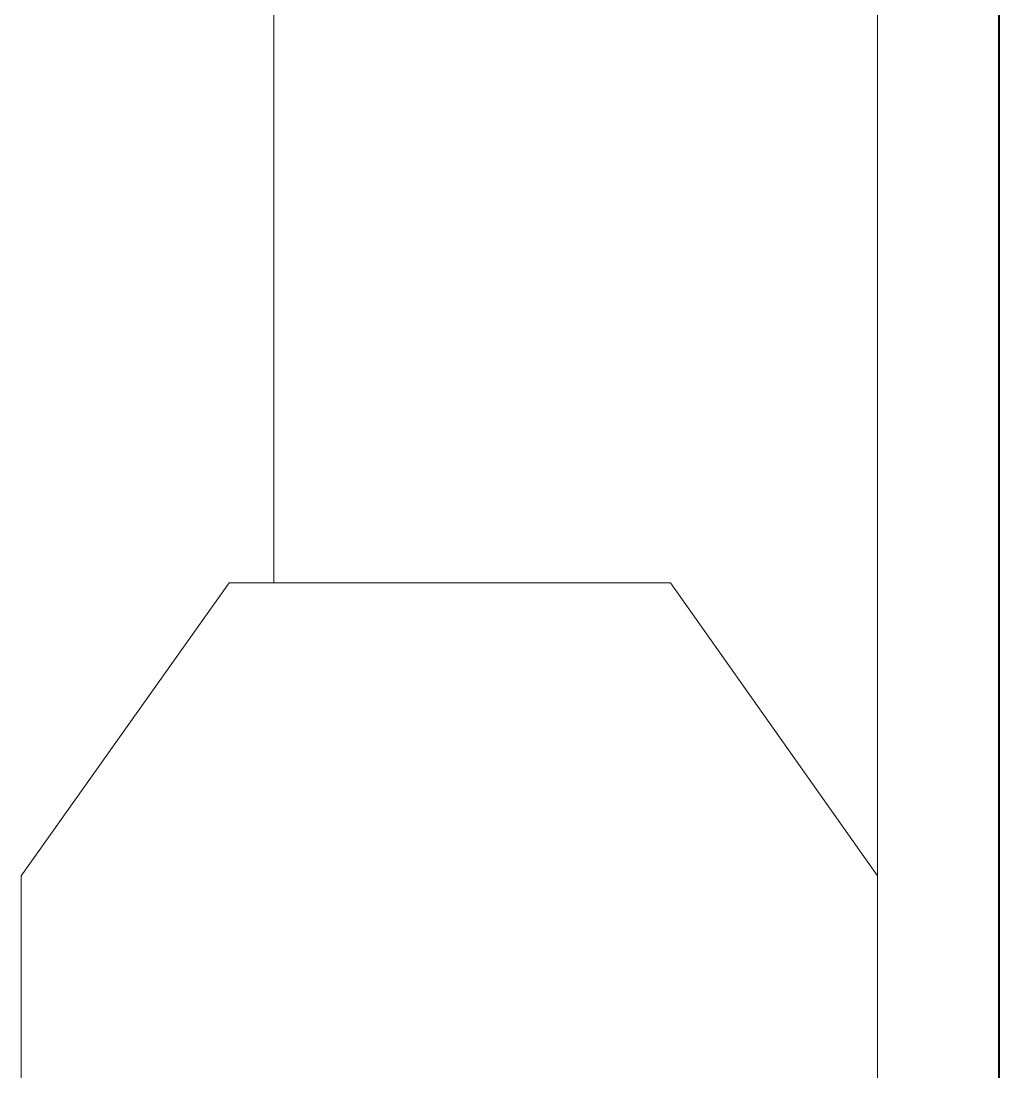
# Model space of a CAD drawing. Extents: x 65572 to 72871, y 30718 to 33858.
# Drawn here: x 65706.481 to 65710.501, y 32276.697 to 32281.017 of the extents above; entities that cross this region are included whole.
import ezdxf

# ---------------------------------------------------------------- set-up
doc = ezdxf.new("R2010")
doc.units = 0
doc.header["$LTSCALE"] = 0.5
doc.header["$MEASUREMENT"] = 0
doc.layers.get('0').update_dxf_attribs({"color": 20, "linetype": 'CONTINUOUS'})
doc.layers.add('_KTI_CONTROL', color=7, linetype='CONTINUOUS')
for name, color, linetype, lineweight in [('Framing', 142, 'CONTINUOUS', 13), ('Layout', 154, 'CONTINUOUS', 5), ('Structure', 7, 'CONTINUOUS', 40), ('Viewed', 150, 'CONTINUOUS', 9)]:
    doc.layers.add(name, color=color, linetype=linetype, lineweight=lineweight)

# ---------------------------------------------------------------- blocks, each defined once
blk = doc.blocks.new('12fstg01')
at = {"color": 0, "linetype": 'ByBlock'}
for p, q in [((-0.012732, 0.073992), (0.012732, 0.073992)), ((0.012732, 0.073992), (0.038057, 0.056002)), ((0.038057, 0.056002), (0.038057, 0.017898)), ((0.012732, 0), (0.038057, 0.017898)), ((-0.012732, 0), (0.012732, 0))]:
    blk.add_line(p, q, dxfattribs=at)
at = {"layer": '_KTI_CONTROL'}
blk.add_polyline3d([(0, 0, 0), (0, 0, 0)], dxfattribs=at)
blk.add_polyline3d([(0, 0, 0), (0, 0, 0)], dxfattribs=at)

msp = doc.modelspace()

# ---------------------------------------------------------------- linework, layer by layer
at = {"layer": 'Framing'}
msp.add_line((65710.00134, 32435.914212), (65710.00134, 32239.968035), dxfattribs=at)
at = {"layer": 'Structure'}
msp.add_line((65710.50134, 32454.149017), (65710.50134, 32220.71433), dxfattribs=at)
at = {"layer": 'Viewed', "linetype": 'ByBlock'}
msp.add_line((65707.520398, 32278.707846), (65707.520398, 32281.111568), dxfattribs=at)

# ---------------------------------------------------------------- block references
at = {"layer": 'Layout', "linetype": 'ByBlock', "xscale": 47.58705652932135, "yscale": 47.58705652932135, "zscale": 47.58705652932135, "rotation": 89.99999999999999}
msp.add_blockref('12fstg01', (65710.001978, 32276.896823), dxfattribs=at)

doc.saveas('drawing.dxf')
